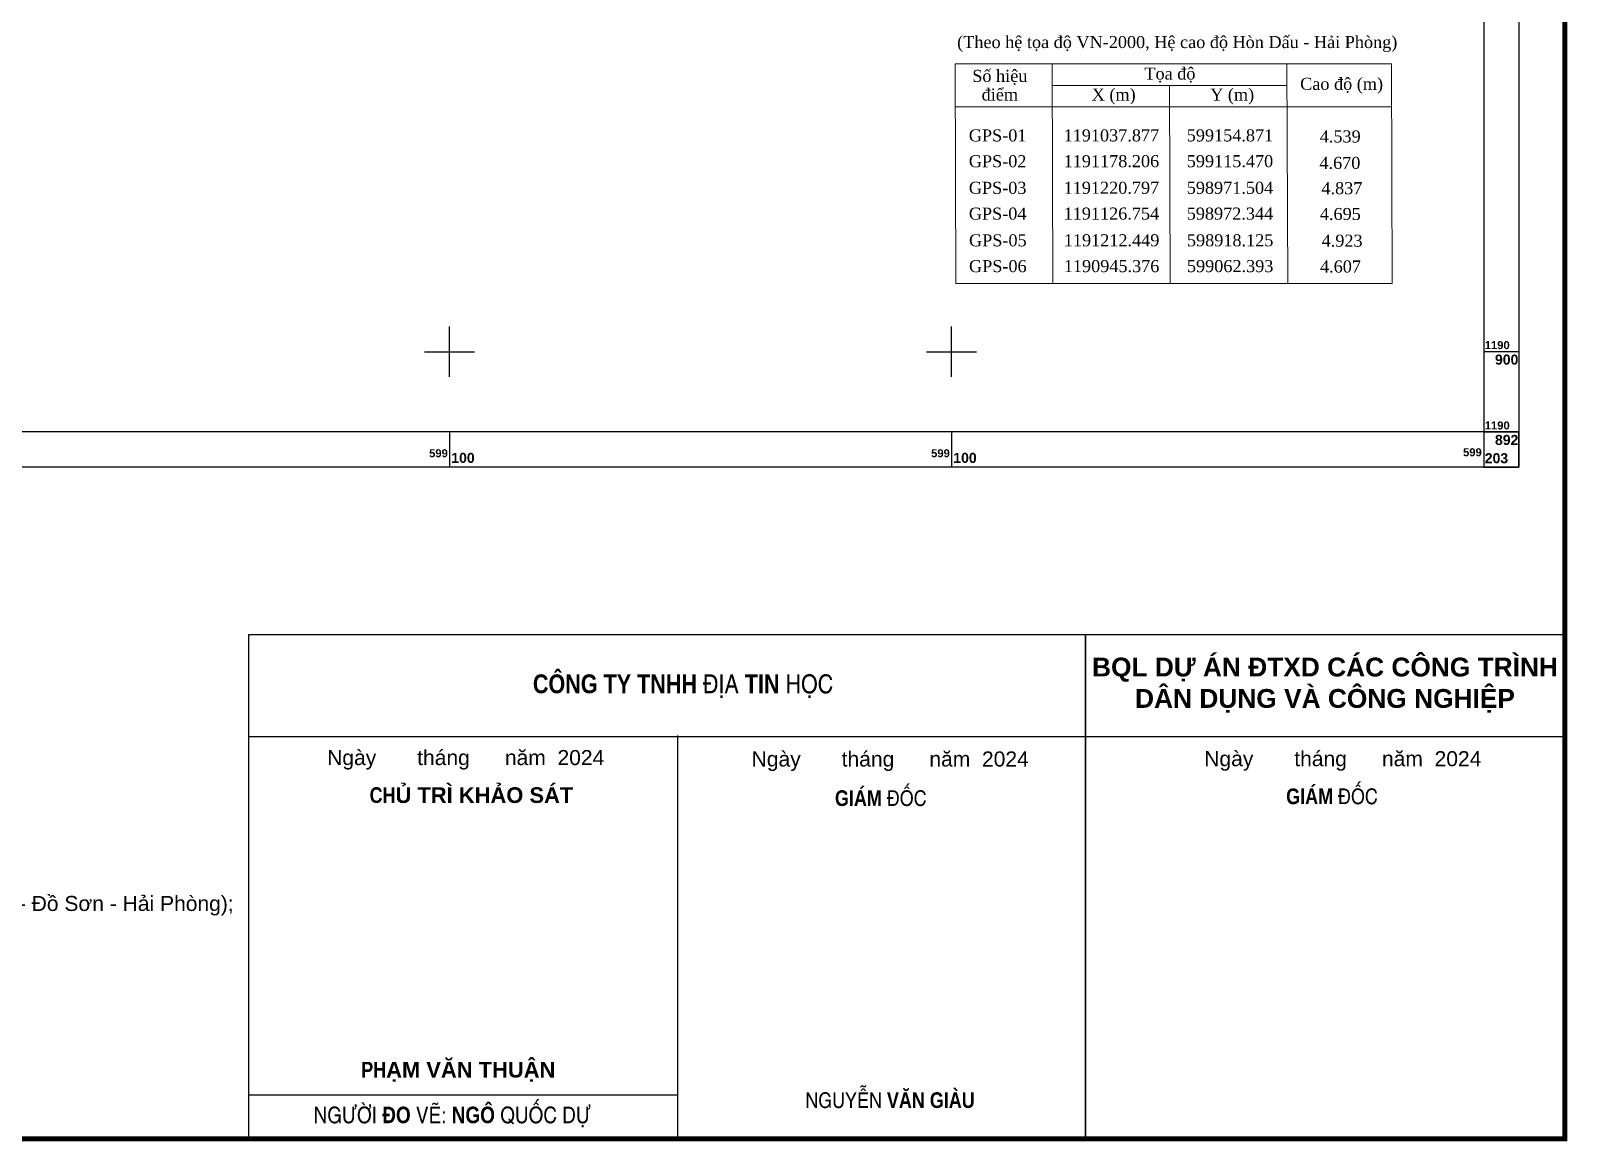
# Model space of a CAD drawing. Header units: millimetres. Extents: x 598805 to 599216, y 1190821 to 1191401.
# Drawn here: x 599058.3 to 599211.3, y 1190821.4 to 1190932 of the extents above; entities that cross this region are included whole.
import ezdxf
from ezdxf.enums import TextEntityAlignment as Align

# ---------------------------------------------------------------- set-up
doc = ezdxf.new("R2010")
doc.units = ezdxf.units.MM
for name, color, linetype in [('DDHSB', 7, 'Continuous'), ('hl', 5, 'Continuous'), ('KHUNG BAN DO', 5, 'Continuous'), ('KTN', 7, 'Continuous'), ('VTD_Bang toa do', 7, 'Continuous')]:
    doc.layers.add(name, color=color, linetype=linetype)
doc.layers.add('Level 30', color=7, linetype='Continuous', lineweight=0)
doc.layers.add('Text_Bang', color=7, linetype='Continuous', lineweight=0)
doc.styles.add('Arial', font='arialbd.ttf')
doc.styles.add('BAN DO', font='')
doc.styles.add('HELVETICA', font='arial.ttf')
doc.styles.add('TIMES', font='times.ttf')
doc.styles.add('VHELVEN', font='')
doc.styles.get('BAN DO').set_extended_font_data('VNI-Helve-Condense', bold=True)
doc.styles.get('VHELVEN').set_extended_font_data('VNI-Helve')

msp = doc.modelspace()

# ---------------------------------------------------------------- linework, layer by layer
for p, q in [((599163.35, 1190871.83), (599163.35, 1190821.6)), ((599163.35, 1190821.6), (599163.35, 1190871.83)), ((599163.35, 1190871.83), (599163.35, 1190821.6)), ((599080, 1190821.6), (599080, 1190867.25)), ((599211.08, 1190862.85), (599211.08, 1190821.6)), ((599211.08, 1190821.6), (599211.08, 1190862.85)), ((599211.08, 1190862.85), (599211.08, 1190821.6)), ((599211.08, 1190821.6), (599211.08, 1190862.85)), ((599122.7, 1190861.76), (599122.7, 1190821.6)), ((599211.08, 1190859.1), (599211.08, 1190821.6))]:
    msp.add_line(p, q)
at = {"color": 5, "lineweight": 30, "const_width": 0.5}
msp.add_lwpolyline([(598805.58, 1190821.6), (599211.08, 1190821.6), (599211.08, 1191401.1), (598805.58, 1191401.1)], close=True, dxfattribs=at)
for points in [[(598810.5, 1191326.5), (599206.5, 1191326.5), (599206.5, 1190888.5), (598810.5, 1190888.5)], [(598814, 1191323), (599203, 1191323), (599203, 1190892), (598814, 1190892)], [(599206.5, 1190892), (599203, 1190892), (599203, 1190888.5), (599206.5, 1190888.5)]]:
    msp.add_lwpolyline(points, close=True)
at = {"layer": 'DDHSB', "color": 7, "linetype": 'Continuous', "lineweight": 13, "ltscale": 0.5}
msp.add_lwpolyline([(599193.89, 1190906.79), (599150.42, 1190906.79)], dxfattribs=at)
at = {"layer": 'DDHSB', "color": 7, "linetype": 'Continuous', "lineweight": 13, "ltscale": 0.5, "flags": 128}
for points in [[(599163.35, 1190871.83), (599163.35, 1190821.6)], [(599080, 1190867.25), (599080, 1190821.6)], [(599163.35, 1190856.62), (599163.35, 1190821.6)]]:
    msp.add_lwpolyline(points, dxfattribs=at)
at = {"layer": 'hl'}
for p, q in [((599100, 1190897.5), (599100, 1190902.5)), ((599150, 1190897.5), (599150, 1190902.5)), ((599097.5, 1190900), (599102.5, 1190900)), ((599147.5, 1190900), (599152.5, 1190900))]:
    msp.add_line(p, q, dxfattribs=at)
at = {"layer": 'KTN'}
for q in [(599211.08, 1190871.83), (599173.58, 1190871.83)]:
    msp.add_line((599080, 1190871.83), q, dxfattribs=at)
for points in [[(599206.5, 1190900), (599203, 1190900)], [(599100, 1190892), (599100, 1190888.5)], [(599150, 1190892), (599150, 1190888.5)], [(599203, 1190892), (599206.5, 1190892)], [(599203, 1190892), (599203, 1190888.5)], [(599080, 1190861.68), (599211.08, 1190861.68)], [(599080, 1190825.98), (599122.7, 1190825.98)]]:
    msp.add_lwpolyline(points, dxfattribs=at)
msp.add_lwpolyline([(599211.08, 1190821.6), (599080, 1190821.6), (599080, 1190871.83), (599211.08, 1190871.83)], close=True, dxfattribs=at)
at = {"layer": 'Level 30', "color": 7, "linetype": 'Continuous', "lineweight": 13}
for p, q in [((599150.35, 1190928.66), (599150.42, 1190906.79)), ((599160.02, 1190928.66), (599160.09, 1190906.79)), ((599183.4, 1190928.66), (599183.48, 1190906.79)), ((599193.82, 1190928.66), (599193.89, 1190906.79)), ((599171.71, 1190926.52), (599171.79, 1190906.79)), ((599150.42, 1190906.79), (599193.89, 1190906.79))]:
    msp.add_line(p, q, dxfattribs=at)
at = {"layer": 'VTD_Bang toa do', "color": 7, "linetype": 'Continuous', "lineweight": 0}
for p, q in [((599150.35, 1190928.66), (599193.82, 1190928.66)), ((599160.02, 1190926.52), (599183.4, 1190926.52)), ((599150.35, 1190924.38), (599193.82, 1190924.38))]:
    msp.add_line(p, q, dxfattribs=at)

# ---------------------------------------------------------------- texts
at = {"attachment_point": 5, "style": 'BAN DO'}
for s, insert, char_height in [('{\\fArial|b1|i0|c0|p34; BQL DỰ ÁN ĐTXD CÁC CÔNG TRÌNH\\P DÂN DỤNG VÀ CÔNG NGHIỆP}', (599186.83, 1190866.78), 1.875), ('COÂNG TY TNHH ÑÒA TIN HOÏC', (599123.26, 1190866.68), 1.875), ('GIAÙM ÑOÁC', (599142.95, 1190855.51), 1.562), ('GIAÙM ÑOÁC', (599187.89, 1190855.69), 1.562), ('PH{\\fArial|b1|i0|c0|p34;ẠM VĂN THUẬN}', (599100.87, 1190828.28), 1.5625), ('NGUYEÃN VAÊN GIAØU', (599143.87, 1190825.43), 1.5625), ('NGÖÔØI ÑO VEÕ: NGOÂ QUOÁC DÖÏ', (599100.27, 1190823.77), 1.65)]:
    msp.add_mtext(s, dxfattribs=dict(at, insert=insert, char_height=char_height))
at = {"insert": (599102.18, 1190855.82), "char_height": 1.5625, "width": 47.2466, "attachment_point": 5, "style": 'BAN DO'}
msp.add_mtext('CH{\\fArial|b1|i0|c0|p34;Ủ TRÌ KHẢO SÁT}', dxfattribs=at)
at = {"layer": 'DDHSB', "style": 'VHELVEN'}
for p in [(599101.61, 1190858.82, -16.39), (599143.89, 1190858.68, -16.39), (599188.97, 1190858.71, -16.39)]:
    msp.add_text('Ngaøy       thaùng      naêm  2024', height=1.5, dxfattribs=at).set_placement(p, align=Align.CENTER)
at = {"layer": 'hl', "style": 'Arial'}
for s, height, p in [('1190', 0.8, (599204.35, 1190900.25)), ('900', 1, (599205.29, 1190898.71)), ('1190', 0.8, (599204.35, 1190892.25)), ('892', 1, (599205.29, 1190890.71))]:
    msp.add_text(s, height=height, dxfattribs=at).set_placement(p, align=Align.CENTER)
for p in [(599099.83, 1190889.48), (599149.83, 1190889.48), (599202.81, 1190889.58)]:
    msp.add_text('599', height=0.8, dxfattribs=at).set_placement(p, align=Align.RIGHT)
for s, p in [('100', (599100.17, 1190888.92)), ('100', (599150.17, 1190888.92)), ('203', (599203.11, 1190888.89))]:
    msp.add_text(s, height=1, dxfattribs=at).set_placement(p)
at = {"layer": 'KHUNG BAN DO', "color": 7, "linetype": 'ByBlock', "style": 'HELVETICA'}
msp.add_text('Hệ quy chiếu và Hệ tọa độ Quốc gia VN-2000; Hệ cao độ Quốc gia (Hòn Dấu - Đồ Sơn - Hải Phòng);', height=1.5, dxfattribs=at).set_placement((598984.77, 1190844.29))
at = {"layer": 'Level 30', "color": 7, "linetype": 'Continuous', "lineweight": 13, "style": 'TIMES'}
for s, p in [('GPS-01', (599154.59, 1190921.54)), ('1191037.877', (599165.92, 1190921.54)), ('599154.871', (599177.73, 1190921.54)), ('4.539', (599188.71, 1190921.43)), ('GPS-02', (599154.59, 1190918.97)), ('1191178.206', (599165.92, 1190918.97)), ('599115.470', (599177.73, 1190918.97)), ('4.670', (599188.68, 1190918.8)), ('GPS-03', (599154.59, 1190916.32)), ('1191220.797', (599165.92, 1190916.32)), ('598971.504', (599177.73, 1190916.32)), ('4.837', (599188.88, 1190916.28)), ('GPS-04', (599154.59, 1190913.75)), ('1191126.754', (599165.92, 1190913.75)), ('598972.344', (599177.73, 1190913.75)), ('4.695', (599188.72, 1190913.71)), ('GPS-05', (599154.61, 1190911.09)), ('1191212.449', (599165.94, 1190911.09)), ('598918.125', (599177.75, 1190911.09)), ('4.923', (599188.9, 1190911.05)), ('GPS-06', (599154.61, 1190908.52)), ('1190945.376', (599165.94, 1190908.52)), ('599062.393', (599177.75, 1190908.52)), ('4.607', (599188.74, 1190908.48))]:
    msp.add_text(s, height=1.2, dxfattribs=at).set_placement(p, align=Align.MIDDLE)
at = {"layer": 'Text_Bang', "color": 7, "lineweight": 13, "style": 'TIMES'}
msp.add_text('(Theo hệ tọa độ VN-2000, Hệ cao độ Hòn Dấu - Hải Phòng) ', height=1.2, dxfattribs=at).set_placement((599150.56, 1190929.88), align=Align.BOTTOM_LEFT)
at = {"layer": 'VTD_Bang toa do', "color": 7, "linetype": 'Continuous', "lineweight": 0, "style": 'TIMES'}
for s, p in [('Tọa độ', (599171.75, 1190927.59)), ('Số hiệu', (599154.81, 1190927.38)), ('Cao độ (m)', (599188.85, 1190926.52)), ('điểm', (599154.81, 1190925.67)), ('X (m)', (599166.15, 1190925.45)), ('Y (m)', (599177.95, 1190925.45))]:
    msp.add_text(s, height=1.2, dxfattribs=at).set_placement(p, align=Align.MIDDLE)

doc.saveas('drawing.dxf')
